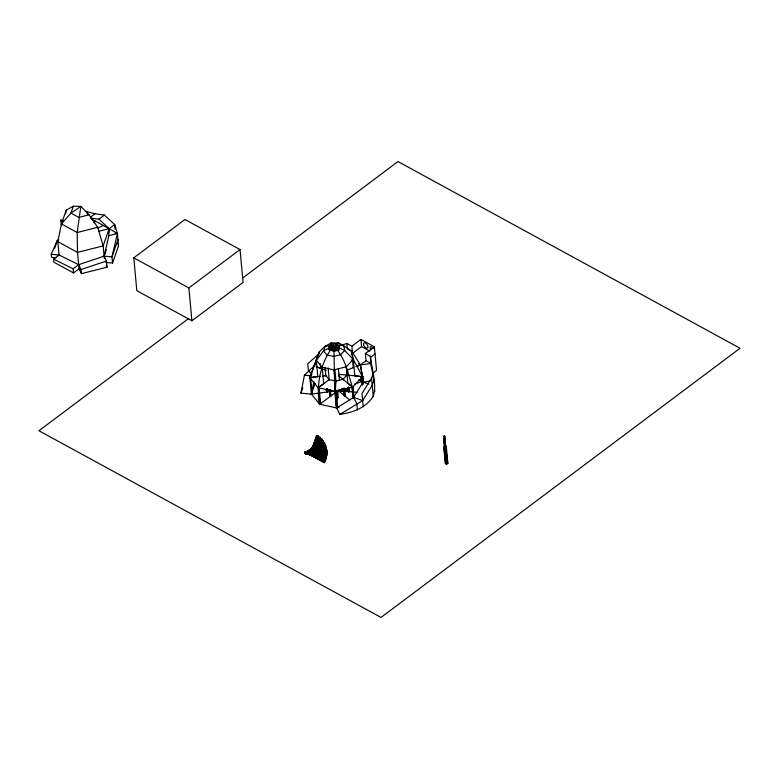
<?xml version="1.0" encoding="UTF-8"?>
<svg xmlns="http://www.w3.org/2000/svg" width="779" height="779" viewBox="0 0 779 779"><rect width="100%" height="100%" fill="white"/><g stroke="black" fill="none" stroke-linecap="round" stroke-linejoin="round"><path stroke-width="1.17" d="M81.396 273.663L81.016 269.553L78.65 264.704L59.068 255.006L57.831 241.656L61.444 223.924L66.234 210.135L73.333 206.221L80.831 206.406L77.179 232.512L77.501 252.386L79.03 268.813L81.396 273.663L107.064 267.168L106.489 261.004L104.123 256.155L108.865 235.648L109.157 228.656L98.943 219.181L90.666 218.081M329.313 349.839L329.449 346.392L331.056 343.023L338.398 342.867L343.782 345.798L351.709 351.251L360.58 365.137L359.528 364.971L360.229 364.708L360.58 365.137L356.334 366.607M307.734 451.801L305.349 451.849L305.271 453.339L326.732 452.881M326.849 452.609L326.839 453.368L305.378 453.836L305.397 453.066M316.079 453.69L316.138 452.969L316.245 454.634M317.267 451.596L326.8 451.392L326.81 453.115L305.358 453.582L305.134 451.869L307.51 451.557L311.142 448.86M334.804 391.019L334.766 391.525L335.583 391L334.804 391.019L336.285 407.953L337.103 407.427L336.285 407.953M337.229 390.464L337.843 398.011L337.054 398.02L336.44 390.474M349.732 399.9L338.028 390.552L336.674 407.943L339.839 414.409C353.004 412.471 365.75 408.069 373.219 396.277C377.318 383.443 371.359 369.382 370.395 356.295L365.341 353.539L374.358 346.772L360.901 339.43L351.884 346.188L352.439 352.176M348.583 387.309L348.505 388.789L343.743 388.896M341.465 389.442L348.612 389.286L348.632 388.526M65.631 213.709L66.234 210.135M336.869 390.707L311.386 394.145L300.918 393.161L304.443 375.215L315.534 364.64M339.021 407.359L336.674 407.943L319.75 404.252L311.386 394.145L313.81 381.798M320.042 404.408L318.514 387.981L317.939 387.669L318.475 387.27L319.049 387.582L320.578 404.009L319.468 404.097C316.381 385.79 319.974 365.633 330.374 350.17C334.006 346.869 338.826 344.776 343.782 345.798L344.688 350.462L353.306 359.411L362.595 376.822L363.248 383.862M54.696 248.15L57.49 240.107L51.219 254.275L51.502 257.343L55.991 257.761M58.629 239.357L57.831 241.656L77.501 252.386L103.169 245.891L109.157 228.656L114.64 224.547L104.425 215.072L94.96 213.806L86.323 211.46L87.9 214.692M73.333 206.221L70.938 213.115L61.444 223.924L77.179 232.512L97.706 227.322L103.169 245.891L104.308 258.209M79.03 268.813L73.547 272.923L73.168 268.823L78.65 264.704L104.123 256.155L106.334 249.786M117.96 239.659L111.972 256.895L112.546 263.059L105.808 262.426M112.546 263.059L118.535 245.823L117.386 233.496L114.64 224.547L115.068 229.153M300.918 393.161L302.778 387.806M338.028 390.552L319.75 404.252L318.231 387.825L309.857 377.718L314.171 365.702L313.742 366.149L314.404 366.393M310.685 377.864L309.808 377.464L310.685 377.864L312.213 394.281L311.434 394.388L309.808 377.464L319.195 351.962L325.203 346.207L331.056 343.023C333.616 344.98 333.928 348.71 337.268 350.024C345.827 360.658 348.427 374.524 352.39 387.251L353.023 386.91L352.546 386.53L351.923 386.871L353.014 398.605M311.386 394.145L315.106 383.424M334.912 351.056L334.697 347.337L334.064 346.996L333.373 347.366L333.694 350.793M327.618 388.974L327.462 389.734L330.958 390.065M327.462 389.734L327.638 389.227M305.66 453.563L305.835 453.057M311.814 449.464L316.605 435.675L318.455 435.851L313.694 449.892L311.814 449.464L313.694 449.892M311.834 449.717L316.605 435.675M313.382 449.269L317.774 436.63M313.606 449.288L318.017 436.912L317.257 436.834M313.226 450.7L312.437 450.369L313.226 450.7L318.455 435.851M316.07 454.887L316.41 453.875M341.621 389.072L348.603 389.724L348.203 391.194L338.894 390.328M326.82 453.806C327.716 455.754 324.249 453.865 318.679 453.037M348.379 391.438L348.554 390.931M349.021 387.825L349.177 391.847L348.408 391.779L348.135 387.591M305.514 452.599L305.68 453.816L326.625 455.773L326.771 455.014L307.783 453.281M362.595 384.962L362.001 376.247L362.771 376.315L363.228 382.44M361.826 376.754L362.771 376.315M363.248 406.784L362.011 393.434L371.544 378.136L373.18 373.423M444.79 436.376L443.465 436.406L444.79 436.376L445.637 446.942L444.419 446.679L445.53 446.396L445.637 446.942M445.598 445.909L446.27 446.279L447.906 463.281L446.533 464.031L445.267 463.339L443.738 446.912L444.682 445.929M445.267 463.339L446.201 462.356M314.171 365.702L319.195 351.962M339.839 414.409L362.683 400.62L372.206 385.323L373.842 380.61L371.067 363.481L366.003 360.726L365.341 353.539M334.814 348.534L337.804 343.812M316.625 440.096L318.553 437.038L320.305 437.428L311.97 450.914L310.217 450.535L315.339 442.131M310.217 450.535L314.073 444.429M315.768 443.728L317.676 440.583M314.288 446.63L315.174 444.673M316.079 443.796L317.871 440.963M311.97 450.914L320.305 437.428M316.06 456.066L316.508 455.501M326.508 456.212C326.956 458.237 324.278 456.26 318.368 454.43M306.303 453.826L326.089 458.149L326.372 457.409L320.88 456.212M309.808 377.464L317.851 376.637L316.332 360.21L323.558 350.92L325.203 346.207L329.517 345.788L332.448 344.201L336.119 344.123L338.398 342.867L340.735 344.815M93.899 222.891L95.389 221.139M316.332 360.21L322.185 367.289L334.035 369.879L346.324 366.763L353.306 359.411L351.709 351.251L347.522 348.973M346.217 366.89L346.976 375.098L342.984 379.305L335.963 381.077L329.196 379.607L318.231 387.825L335.155 391.516L352.702 387.075L362.683 376.569L360.404 364.923L358.34 363.793M308.727 450.905C310.753 452.881 308.942 451.294 314.56 444.76M317.063 442.131L320.393 438.616L321.99 439.2L313.265 448.655M308.757 451.158L313.752 445.89M318.854 441.849L320.52 440.096M318.63 442.345L321.133 439.707M314.492 447.097L321.99 439.2M313.294 448.918L321.62 440.135L320.938 439.638L321.62 440.135M316.06 457.234L316.663 456.591M325.895 458.568L324.882 459.912L325.895 458.568L316.878 455.287M325.271 460.447L325.671 459.737L325.271 460.447L307.228 453.884M443.738 446.912L445.88 447.38L446.27 446.279M319.302 353.471L307.763 363.822L308.426 371.008L312.136 373.969M90.393 217.234L94.96 213.806M98.943 219.181L104.425 215.072M73.547 272.923L53.868 262.192L53.585 259.115L59.068 255.006L51.219 254.275M133.784 257.849L184.944 219.493L240.029 249.553L243.077 282.407L191.916 320.773L136.831 290.703L133.784 257.849L188.869 287.918L191.916 320.773M188.869 287.918L240.029 249.553M188.275 318.786L38.95 430.748L381.009 617.445L740.05 348.252L397.991 161.555L242.366 278.239M332.39 350.852L339.527 347.434M352.546 353.374L361.563 346.616L360.901 339.43M318.514 387.981L319.049 387.582M366.003 360.726L360.404 364.923L355.993 366.617M370.512 357.337L375.02 353.958M319.468 404.097L320.578 404.009M329.351 390.406L329.897 396.268L330.471 396.589L331.007 396.19L330.462 390.318M372.898 373.122L376.549 370.385L374.358 346.772M307.462 451.343L308.883 452.365L307.462 451.343L312.028 447.925M319.341 442.443L322.087 440.388L323.48 441.148L313.45 448.938M319.361 442.696L322.087 440.388M316.284 445.754L322.681 440.953M313.791 447.944L322.925 441.089M317.092 445.578L320.744 442.832M321.824 442.238L315.261 446.951M313.421 448.685L323.48 441.148M310.188 451.284L308.367 452.648L308.309 452.054M310.373 451.625L308.552 452.998L310.354 451.372M313.1 449.317L323.149 441.781L313.119 449.571M324.181 462.638L324.687 461.976L324.181 462.638L308.435 454.04L308.971 453.641M316.07 458.383L316.829 457.809M324.989 460.837L323.713 462.064L324.989 460.837L317.637 456.825M444.157 447.419L445.072 446.737M317.939 387.669L323.713 383.716L322.185 367.289M333.373 347.366L334.59 347.638M344.639 388.896L345.292 395.936L344.669 396.277L344.493 392.041M306.439 451.635L307.617 452.813L306.439 451.635L311.483 448.899M317.53 445.617L323.577 442.336L324.716 443.251L313.664 449.532M306.468 451.898L311.503 449.162M319.565 444.78L322.584 443.144M318.027 446.25L321.045 444.614M314.19 448.607L319.234 445.87M321.25 444.77L324.268 443.134M316.371 447.594L321.133 445.013M313.635 449.269L324.716 443.251M310.636 451.168L307.199 453.037L307.14 452.433M307.335 453.144L324.463 443.835L323.986 443.465L324.483 444.098L307.354 453.397L306.858 452.765L307.354 453.397M98.057 227.994L103.256 225.433M347.093 370.044L353.783 367.464M354.328 384.271L361.933 381.35L362.615 384.845M360.726 377.883L361.407 381.827L362.108 381.564L361.67 376.87M316.946 447.467L324.824 444.439L325.69 445.481L306.585 453.105L305.719 452.054L311.318 449.639M305.719 452.054L309.097 450.759M320.344 446.425L324.843 444.692L325.71 445.744M313.956 449.454L317.326 448.159M314.103 449.639L321.98 446.61M311.064 451.119L325.69 445.481M325.408 445.909L306.283 453.271L306.235 452.677M306.03 452.959L306.39 453.397L325.515 446.036L325.155 445.598M306.079 452.492L306.41 453.651L325.534 446.289L325.33 445.052M81.016 269.553L106.489 261.004M328.981 349.304L332.331 348.203M341.251 345.263L346.821 343.432L351.884 346.188M89.079 214.809L78.815 217.409L70.938 213.115L80.831 206.406L89.079 214.809L97.706 227.322M98.66 231.314L109.157 228.656L117.386 233.496L111.972 256.895L104.123 256.155M308.679 451.002L305.261 451.869L305.816 453.008L326.352 447.818L305.67 453.397M315.524 449.269L325.788 446.669L326.372 448.071M305.728 452.599L305.845 453.271L305.28 452.122L308.708 451.255M321.25 448.081L325.788 446.669M316.917 449.707L320.344 448.84M310.178 451.645L326.138 447.604M310.13 452.034L326.099 447.993M326.021 447.146L326.284 448.587L305.757 453.787L305.524 453.32M108.865 235.648L117.386 233.496L115.146 233.291M329.478 350.122L334.22 349.479L338.962 349.927M371.067 363.481L360.404 364.923L363.189 382.051L353.656 397.339L336.674 407.943L335.155 391.516L335.963 381.077L334.873 369.343M309.857 377.718L320.14 376.325M322.418 376.023L325.846 375.556L329.196 379.607L328.105 367.873M370.298 381.087L363.189 382.051L368.827 384.096M326.547 391.847L327.423 392.236L326.644 392.343L326.323 389.5M316.985 450.272L326.45 448.996L326.722 450.963L305.407 453.836L305.31 453.339L326.713 450.457M307.53 451.81L305.134 451.869M322.925 449.736L326.45 448.996M317.102 451.031L321.834 450.389M313.586 451.723L321.883 450.603M308.922 452.599L326.693 450.204M313.606 452.102L315.972 451.791L316.099 452.482M317.16 451.625L326.635 450.35M305.387 453.582L326.703 450.71M329.78 349.907L329.449 346.392L331.786 346.343M343.782 388.39L346.168 388.341M343.714 388.643L348.486 388.536M343.841 388.984L348.603 388.887M341.445 389.188L348.593 389.033M337.093 397.514L337.882 397.494M305.368 452.112L307.754 452.054M322.058 451.752L326.8 451.392M320.821 452.278L326.781 452.151M313.655 452.657L318.426 452.55M320.812 452.502L326.771 452.365M305.251 453.086L326.839 452.755M305.368 453.436L326.82 452.969M328.689 348.963L332.993 349.372M338.836 374.339L362.683 376.569M304.443 375.215L311.415 375.868M345.136 389.646L347.463 389.87M340.228 389.928L343.724 390.26M340.413 390.172L342.741 390.386M338.865 390.075L348.174 390.941M337.959 390.318L348.427 391.292M349.352 391.35L348.583 391.272L348.262 387.757M337.911 390.454L357.064 392.334M337.93 390.717L348.408 391.691M314.843 443.602L315.933 443.709M321.026 453.514L323.353 453.738M307.978 453.037L310.305 453.251M316.118 453.797L318.445 454.021M324.268 454.556L326.596 454.78M308.114 453.417L310.441 453.641M316.255 454.186L322.068 454.722M324.395 454.946L326.722 455.16M307.802 453.544L326.644 455.374L326.644 454.303M362.595 376.822L354.825 375.838L353.306 359.411M320.325 437.681L319.575 437.262M319.166 438.265L319.867 438.168M314.979 444.76L316.011 444.984M310.198 450.281L311.951 450.661M321.883 455.442L325.369 456.212M316.917 454.917L319.244 455.423M314.463 454.615L319.117 455.627M309.886 453.806L312.077 454.284M316.478 455.248L318.679 455.725M308.698 453.699L326.284 457.546L326.206 456.689M307.462 453.67L326.158 457.75M307.442 453.826L326.07 457.886M61.327 225.141L60.85 220.009L63.031 220.603M328.582 347.434L334.22 349.479L336.07 350.959M316.216 366.743L326.362 370.434M362.683 400.62L353.656 397.339L356.821 403.804L357.395 409.958M321.357 439.21L322.009 439.453M316.06 446.26L315.135 446.046M321.406 457.185L325.914 458.821M311.96 454.352L315.349 455.579M317.598 456.397L320.987 457.633M311.785 454.547L320.802 457.818M323.051 458.636L325.31 459.464M308.757 453.592L315.524 456.056M320.033 457.692L323.412 458.919M308.64 453.719L324.862 459.649M316.673 456.718L324.57 459.591M307.208 453.631L325.242 460.185M316.43 366.627L320.724 368.389L320.286 363.696M53.585 259.115L73.168 268.823M361.563 346.616L369.879 351.154M351.3 359.947L353.325 361.057M91.445 218.996L109.157 228.656L109.44 231.743M358.827 379.655L360.891 380.785M322.107 440.641L323.499 441.401M314.95 446.893L316.099 447.526M321.863 459.376L325.009 461.09M308.523 452.735L307.948 452.424L308.552 452.998M318.183 458.062L323.431 460.925M312.71 455.364L324.249 461.665M309 453.787L323.694 461.811M308.562 453.67L324.307 462.268L324.23 461.411M324.152 462.375L308.435 454.04M338.359 375.605L352.702 387.075M351.923 386.871L352.39 387.251L347.843 383.19L346.324 366.763M324.746 443.514L323.577 442.336M315.437 448.237L316.108 448.782M315.602 449.415L316.118 450.028M305.699 451.801L306.585 453.105M333.694 348.408L331.056 343.023L331.601 348.885M329.449 346.392L330.958 349.469M327.287 388.974L327.54 389.704L327.307 389.237M326.284 448.587L326.031 447.867L326.265 448.334L305.728 453.534L305.904 452.102M315.777 450.593L316.108 451.265M106.11 265.23L107.064 267.168M60.85 220.009L62.427 223.242M117.902 243.652L118.535 245.823M447.789 462.697L447.906 463.281M374.407 389.227L374.865 391.564M327.073 389.003L327.19 389.753L327.18 389.257M312.213 394.281L311.337 393.892L311.434 394.388M445.88 447.38L447.409 463.807M444.575 436.123L445.53 446.396M444.157 436.036L445.267 447.136M445.004 447.604L446.533 464.031M443.855 436.883L444.809 447.146M443.689 436.795L444.643 447.058M443.465 436.406L444.478 446.961M443.942 446.328L445.685 463.846M370.395 356.295L371.388 367.006M371.544 378.136L373.219 396.277M362.108 377.425L362.654 383.287M362.021 377.64L362.654 384.446M361.602 377.825L361.816 380.171M361.427 377.611L361.641 379.957M361.086 378.312L361.407 381.827M360.959 378.662L361.232 381.613M351.709 351.251L352.147 355.945M352.478 359.47L353.238 367.678M353.023 386.91L353.997 397.465M352.546 386.53L353.685 397.641M352.235 386.696L353.286 398.05M346.821 343.432L347.268 348.223M348.739 387.153L349.177 391.847M348.544 387.815L348.661 388.779M348.525 388.03L348.612 389.286M347.979 387.085L348.408 391.779M343.909 388.069L344.669 396.277M344.143 391.798L344.513 395.732M343.549 388.857L344.201 395.898M338.612 345.214L339.05 349.907M338.388 368.457L339.478 380.191M334.697 347.337L335.009 350.764M334.483 347.083L334.804 350.511M334.23 347.833L334.542 351.251M333.84 345.379L334.766 391.525L335.554 386.296L334.035 369.879M333.772 347.843L334.084 351.261M333.626 347.103L333.918 351.173M333.431 347.658L333.753 351.086M337.19 390.97L337.843 398.011M336.81 390.162L337.492 397.504M336.401 390.98L337.054 398.02M335.583 391L337.064 407.933M335.194 391.009L336.713 407.436M330.14 389.821L330.354 392.09M329.819 389.549L330.471 396.589M325.086 367.347L325.846 375.556M327.092 388.711L327.423 392.236M326.313 388.818L326.644 392.343M326.547 449.493L326.722 450.963M326.761 451.898L326.839 453.368M326.625 455.773L307.987 453.777L325.369 460.058L325.291 459.201M325.174 444.867L325.252 445.724M326.08 456.893L326.089 458.149M324.249 442.871L324.327 443.728M324.045 442.715L324.122 443.572M318.971 389.695L319.604 396.511M319.926 399.919L320.286 403.853M325.466 459.016L325.544 459.863M322.905 440.836L322.983 441.693M322.652 440.7L322.74 441.557M324.453 461.236L324.531 462.093M321.328 438.957L321.415 439.814M319.273 437.204L318.553 437.038M315.135 442.657L315.252 443.855M315.768 449.502L315.992 451.898M312.924 449.824L312.983 450.418M312.603 449.785L312.661 450.389M311.249 450.759L311.308 451.362M310.938 450.69L310.996 451.294M309.691 451.499L309.75 452.102M309.409 451.401L309.467 451.995M308.065 451.917L308.114 452.521M306.936 452.268L306.994 452.872M305.397 453.339L305.329 452.618L305.407 453.836M371.038 349.859A2.415 1.276 53.1 0 1 370.463 346.791A2.415 1.276 53.1 0 1 373.268 348.739M335.574 381.087L336.314 381.583L335.574 381.087M329.517 345.788L328.699 348.145L323.558 350.92L326.907 354.961L333.675 356.441L340.696 354.669L344.688 350.462L339.264 347.921L334.025 347.434L328.699 348.145L330.374 350.17L333.763 350.91L337.268 350.024L339.264 347.921L338.807 345.594L336.119 344.123L334.025 347.434L329.517 345.788M347.064 374.855L347.648 375.429L347.064 374.855M328.904 379.441L328.378 379.85L328.952 380.162L329.478 379.762L328.904 379.441M343.296 379.13L342.672 379.47L343.149 379.85L343.773 379.509L343.296 379.13M325.797 375.312L325.116 375.916L325.797 375.312M311.512 451.401L310.792 451.245L311.512 451.401M309.935 452.171L309.273 451.927L309.935 452.171M363.618 344.98A3.126 1.655 53.1 0 0 367.561 348.009A3.126 1.655 53.1 0 0 366.033 343.422A3.126 1.655 53.1 0 0 363.618 344.98"/></g></svg>
